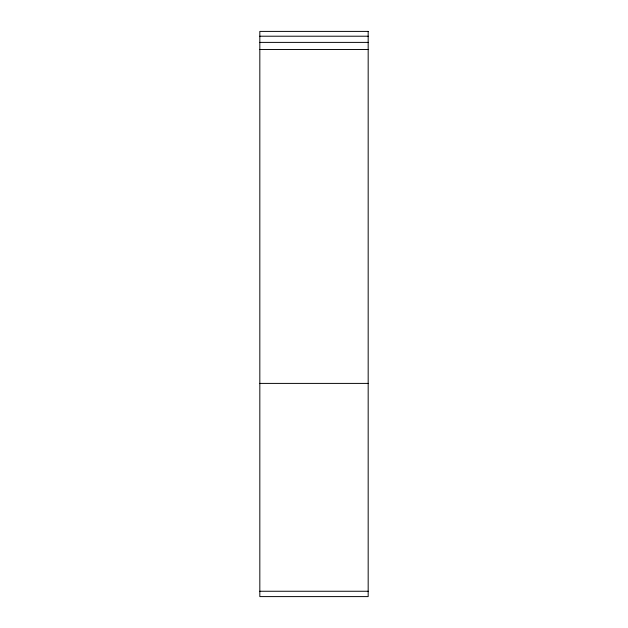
<?xml version="1.0" encoding="UTF-8"?>
<svg xmlns="http://www.w3.org/2000/svg" width="628" height="628" viewBox="0 0 628 628"><rect width="100%" height="100%" fill="white"/><g stroke="black" fill="none" stroke-linecap="round" stroke-linejoin="round"><path stroke-width="0.94" d="M259.827 36.212L368.173 36.212M259.827 42.39L368.173 42.39M259.827 49.494L368.173 49.494M259.827 383.402L368.173 383.402M259.827 591.254L368.173 591.254M368.173 31.4L259.827 31.4L259.827 596.6L368.173 596.6L368.173 31.4"/></g></svg>
